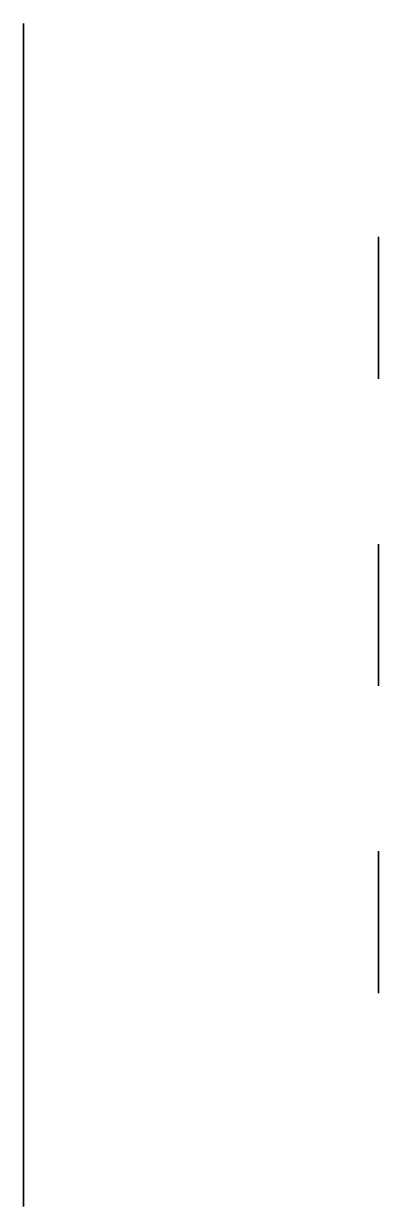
# Model space of a CAD drawing. Extents: x -15 to 0, y 30 to 80.
import ezdxf

# ---------------------------------------------------------------- set-up
doc = ezdxf.new("R2010")
doc.units = 0
doc.layers.add('DEFAULT', color=7, linetype='CONTINUOUS')

msp = doc.modelspace()

# ---------------------------------------------------------------- linework, layer by layer
at = {"layer": 'DEFAULT'}
msp.add_line((-15, 53.946, -1.7), (-15, 56.054, -1.7), dxfattribs=at)
at = {"layer": 'DEFAULT', "extrusion": (1, 0, 0)}
for centre, radius in [((55, 0, -15), 25), ((67.99, 7.5), 3), ((67.99, -7.5), 3), ((55, -15), 3), ((55, 15), 3), ((42.01, -7.5), 3), ((42.01, 7.5), 3)]:
    msp.add_circle(centre, radius, dxfattribs=at)
msp.add_arc((55, 0, -15), 2, 301.7883, 238.2117, dxfattribs=at)

doc.saveas('drawing.dxf')
